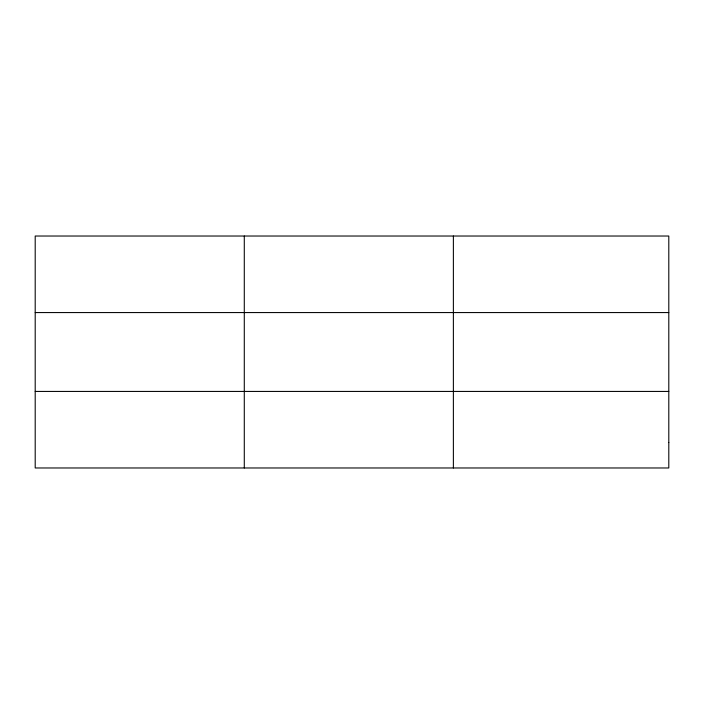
<?xml version="1.0" encoding="UTF-8"?>
<svg xmlns="http://www.w3.org/2000/svg" width="704" height="704" viewBox="0 0 704 704"><rect width="100%" height="100%" fill="white"/><g stroke="black" fill="none" stroke-linecap="round" stroke-linejoin="round"><path stroke-width="1.06" d="M244.288 467.975L244.288 236.025M453.376 467.975L453.376 236.025M35.2 312.567L668.8 312.567M35.2 391.433L668.8 391.433M668.8 442.464L668.8 467.975L35.2 467.975L35.2 236.025L668.8 236.025L668.8 442.464"/></g></svg>
